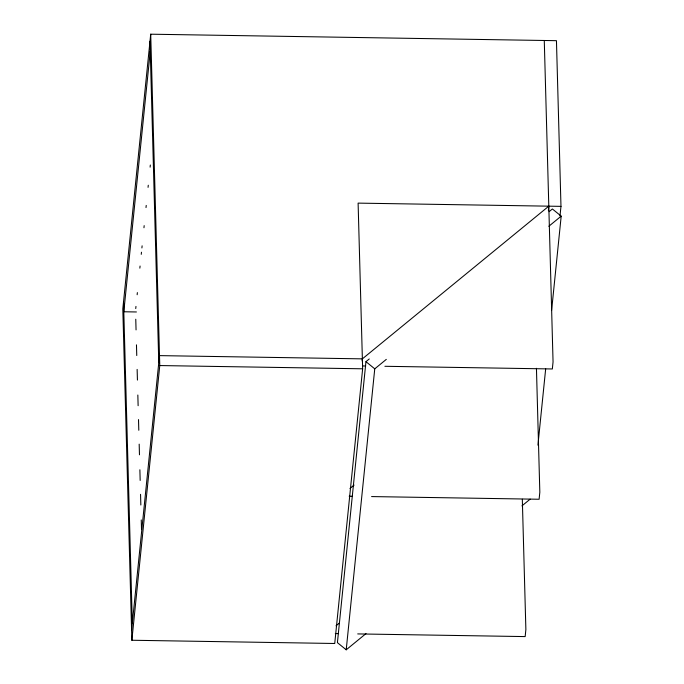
<?xml version="1.0" encoding="UTF-8"?>
<svg xmlns="http://www.w3.org/2000/svg" width="684" height="684" viewBox="0 0 684 684"><rect width="100%" height="100%" fill="white"/><g stroke="black" fill="none" stroke-linecap="round" stroke-linejoin="round"><path stroke-width="1.03" d="M150.711 34.2L122.812 308.886L131.867 640.25L334.733 643.49L362.64 368.804L358.108 203.122L560.974 206.363L556.451 40.681L150.711 34.2L159.765 365.555L131.867 640.25M150.266 51.206L123.804 311.767L136.424 311.964M135.748 308.552L135.962 306.423M137.151 294.736L137.364 292.607M139.852 268.154L140.066 266.033M141.255 254.337L141.468 252.208M141.904 247.959L142.118 245.83M143.956 227.755L144.17 225.634M146.008 207.56L146.222 205.431M148.06 187.356L148.274 185.236M150.112 167.161L150.326 165.032M131.593 630.306L159.5 355.62L362.366 358.861L548.807 206.166L548.371 210.407M362.152 360.981L362.366 358.861M369.257 358.963L365.957 361.665L337.417 642.635L346.215 649.8L366.008 633.589M346.215 649.8L374.755 368.838L386.306 359.374M560.008 215.905L560.974 206.363M537.923 445.156L545.678 368.821M551.603 310.51L561.188 216.144L552.39 208.979L549.09 211.681M548.816 226.284L561.188 216.144M349.96 488.461L354.081 485.084M336.006 625.809L339.307 623.107M521.926 505.895L530.177 499.14M362.494 365.94L365.692 365.991M384.895 366.291L552.339 368.967L553.057 361.904L544.276 40.484M159.765 365.555L362.64 368.804M349.182 496.216L352.38 496.268M371.583 496.575L539.112 499.252L539.83 492.189L536.444 368.291M335.305 633.564L338.512 633.615M357.706 633.914L525.158 636.59L525.876 629.528L522.319 499.252M365.957 361.665L374.755 368.838M149.993 41.262L158.782 362.682M135.765 319.223L136.056 329.902M136.467 344.847L136.757 355.526M137.133 369.403L137.433 380.082M137.835 395.027L138.125 405.706M138.51 419.583L138.801 430.262M139.177 444.147L139.468 454.817M139.878 469.771L140.169 480.442M140.553 494.327L140.844 505.006M141.255 519.951L141.511 529.561M123.53 301.824L132.311 623.244"/></g></svg>
